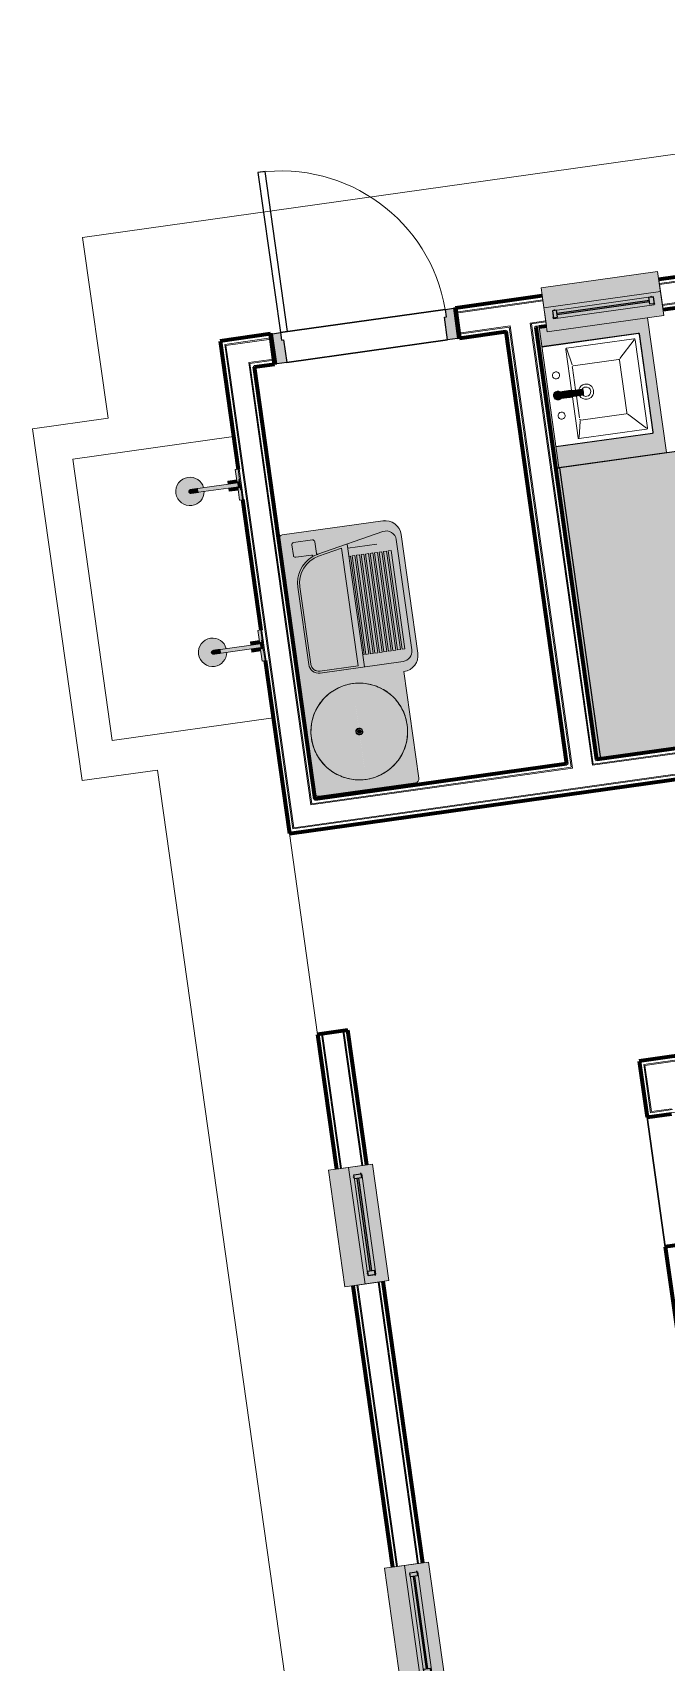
# Model space of a CAD drawing. Extents: x 1450 to 1868, y 82 to 351.
# Drawn here: x 1583.27 to 1585.77, y 215.23 to 221.66 of the extents above; entities that cross this region are included whole.
import ezdxf

# ---------------------------------------------------------------- set-up
doc = ezdxf.new("R2010")
doc.units = 0
doc.header["$LTSCALE"] = 0.5
for name, color, linetype, lineweight in [('A-DOOR', 31, 'CONTINUOUS', 25), ('A-DOOR-FRAM', 31, 'CONTINUOUS', 9), ('A-FLOR', 192, 'CONTINUOUS', 9), ('A-GLAZ', 151, 'CONTINUOUS', 9), ('A-WALL', 113, 'CONTINUOUS', 30), ('P-SANR-FIXT', 6, 'CONTINUOUS', 9), ('Q-CASE', 31, 'CONTINUOUS', 9)]:
    doc.layers.add(name, color=color, linetype=linetype, lineweight=lineweight)

# ---------------------------------------------------------------- blocks, each defined once
blk = doc.blocks.new('Janela Maxim-air - 1 Módulo - Janela Metálica 50x60cm-3444103-Planta Baixa')
at = {"layer": 'A-GLAZ'}
h = blk.add_hatch(color=256, dxfattribs=at)
h.paths.add_polyline_path([(-290, -104), (290, -104), (290, 115), (-290, 115), (-290, -102.6)], flags=0)
h.paths.add_polyline_path([(-250, -45.1), (-250, -40.5), (-250, -40.5), (-249.9, -5.1), (250, -5.5), (250, -45.1), (-249.9, -45.1)], flags=0)
for points in [[(-250, -45.1), (250, -45.1), (250, -5.1), (-250, -5.1)], [(-250, -40.5), (-250, -40.5), (-250, -5.5)]]:
    blk.add_hatch(color=256, dxfattribs=at).paths.add_polyline_path(points, flags=0)
for p, q in [((290, 115), (-290, 115)), ((-290, 115), (-290, -104)), ((290, -104), (290, 115)), ((-290, 75), (-290, -75)), ((-290, 15), (290, 15)), ((290, 75), (290, -75)), ((-250, -45.1), (-250, -5.1)), ((-250, -5.1), (250, -5.1)), ((250, -45.1), (-250, -45.1)), ((250, -5.1), (250, -45.1)), ((-290, -104), (290, -104))]:
    blk.add_line(p, q, dxfattribs=at)
at = {"layer": 'A-GLAZ', "lineweight": 25}
for p, q in [((-250, -40.5), (-255, -40.5)), ((-250, -5.5), (-250, -40.5)), ((-230, -5.5), (-250, -5.5)), ((-250, -40.5), (-230, -40.5)), ((-240, -5.5), (-240, -0.5)), ((-230, -40.5), (-230, -5.5)), ((-230, -19.5), (230, -19.5)), ((-230, -26.5), (230, -26.5)), ((230, -40.5), (230, -5.5)), ((230, -5.5), (250, -5.5)), ((250, -40.5), (230, -40.5)), ((240, -0.5), (240, -5.5)), ((250, -5.5), (250, -40.5)), ((250, -40.5), (255, -40.5))]:
    blk.add_line(p, q, dxfattribs=at)
blk = doc.blocks.new('Sink - Cleaners - Wall Based tipo 3 - 400 x 500mm 2-3444151-Planta Baixa')
at = {"layer": 'P-SANR-FIXT'}
h = blk.add_hatch(color=256, dxfattribs=at)
h.paths.add_polyline_path([(767.5, 75), (767.5, 80), (662.5, 80), (662.5, 75), (766.8, 75)], flags=0)
h.paths.add_polyline_path([(767.5, 90), (767.5, 625), (96.5, 625), (96.5, 126.7), (67.5, 126.7), (67.5, 90), (167.5, 90), (167.9, 571.5), (170.5, 573), (660.3, 572.9), (662.5, 570), (662.5, 90), (686.2, 90)], flags=0)
h.paths.add_polyline_path([(167.5, 75), (167.5, 80), (67.5, 80), (67.5, 75), (135.3, 75)], flags=0)
for points in [[(430, 208.8), (429.5, 258.9), (425.6, 257.8), (418.9, 257.1), (407.5, 257.4), (401.8, 258.4), (400, 258.6), (400.5, 209.5), (404.4, 213.1), (407.5, 214.9), (411.1, 216), (417.1, 216.2), (421.8, 215.1), (425.6, 213.1), (428.6, 210.4), (429.9, 209)], [(430, 259.6), (428, 260.9), (418.9, 262.1), (407.5, 261.9), (401.1, 260.4), (400.5, 259.3), (402, 258.3), (407.5, 257.4), (418.9, 257.2), (425.6, 257.9), (429.1, 259), (429.5, 259.3)], [(431.7, 130.8), (432.2, 137.1), (432.2, 190.6), (431.7, 186.7), (429.5, 182.6), (425.6, 179), (422.5, 177.2), (418.8, 176.1), (412.4, 175.9), (410, 176.3), (404.4, 179), (401.5, 181.5), (400, 183.2), (398.1, 188.4), (397.7, 186.8), (397.9, 134.5), (398.6, 130.1), (401.1, 124.5), (404.3, 120.5), (407.7, 118.1), (411.1, 116.6), (415.9, 116.1), (420.7, 117.3), (424.7, 119.6), (427.5, 122.3), (430.5, 127.5)], [(432.2, 201.6), (431.1, 206.5), (428.6, 210.4), (425.4, 213.2), (421.8, 215.1), (417.1, 216.2), (413.1, 216.3), (409.2, 215.5), (404.4, 213.1), (402, 211.2), (400, 208.8), (398.4, 205.4), (397.8, 201.4), (399, 196.5), (400.9, 193.2), (404.4, 190), (408.3, 188), (413, 186.9), (415.9, 186.8), (419.7, 187.3), (425.6, 190), (428.6, 192.7), (430.7, 195.7), (431.6, 197.8)], [(432.2, 195.6), (431.6, 197.8), (430.9, 196.1), (428.6, 192.7), (425.6, 190), (421.9, 188.1), (417.9, 187), (412.6, 187), (408.3, 188), (404.4, 190), (401.6, 192.5), (399.3, 195.9), (398.4, 197.7), (397.8, 197.8), (398.3, 192), (399.2, 189.9), (401.3, 186.8), (404.7, 183.8), (408.5, 181.9), (412.2, 181), (417, 180.9), (421, 181.7), (425.6, 184), (428.3, 186.3), (430.5, 189.4), (431.8, 193.2), (431.9, 193.8)], [(432.2, 190.6), (431.6, 191.7), (426.8, 182.8), (424, 180.3), (420.6, 178.6), (416.6, 177.8), (412.7, 177.8), (410.4, 178.3), (405.6, 180.6), (403.2, 182.7), (401.1, 185.9), (397.9, 191.7), (397.9, 189.3), (398.9, 185.5), (401.2, 181.8), (404.4, 179), (408.4, 176.9), (412.4, 175.9), (416.3, 175.8), (420.3, 176.4), (425.6, 179), (428.2, 181.2), (430.2, 183.7), (431.7, 186.7)], [(429.6, 187.8), (425.5, 183.9), (422.5, 182.3), (417, 180.9), (412.6, 181), (408.3, 182), (404.4, 184), (401.6, 186.5), (400.9, 186.3), (403.3, 182.7), (406.2, 180.2), (408.7, 178.9), (412.7, 177.8), (416.6, 177.8), (420.6, 178.6), (424.4, 180.6), (426.8, 182.8), (428.9, 185.9), (429.5, 187.3)], [(767.5, 80), (767.5, 90), (67.5, 90), (67.5, 80), (766.4, 80)], [(436.3, 129.1), (436.8, 136.5), (436.3, 140.5), (433.8, 146.1), (432.2, 147.4), (431.8, 131.7), (431.7, 130.8), (429.9, 126), (426.9, 121.6), (422, 117.9), (418.3, 116.5), (415, 116), (410.5, 116.7), (406.4, 118.7), (402.8, 121.8), (399.4, 127.9), (398.3, 130.8), (397.7, 138.3), (397.7, 148.1), (395.9, 145.8), (393.7, 140.4), (393.2, 133.1), (393.7, 129.1), (395.9, 123.8), (401.1, 117.9), (405.1, 115.3), (411, 113.3), (416.2, 112.9), (422, 114.1), (426, 115.7), (430.7, 119.4), (434.1, 123.8)]]:
    blk.add_hatch(color=256, dxfattribs=at).paths.add_polyline_path(points, flags=0)
for p, q in [((767.5, 625), (96.5, 625)), ((165.5, 90), (165.5, 570)), ((167.5, 570), (167.5, 90)), ((170.5, 575), (659.5, 575)), ((659.5, 573), (170.5, 573)), ((662.5, 90), (662.5, 570)), ((664.5, 570), (664.5, 90)), ((767.5, 90), (767.5, 625)), ((190.5, 210), (190.5, 545)), ((195.5, 550), (634.5, 550)), ((195.5, 545), (277.4, 463.1)), ((634.5, 545), (552.2, 462.7)), ((639.5, 545), (639.5, 210)), ((280.5, 230), (280.5, 455)), ((285.5, 460), (545.5, 460)), ((550.5, 230), (550.5, 455)), ((400, 259.6), (400, 208.8)), ((430, 208.8), (430, 259.6)), ((195.5, 210), (275.5, 226)), ((398.4, 205), (195.5, 205)), ((289, 225), (285.5, 225)), ((400, 225), (289, 225)), ((397.7, 190.6), (397.7, 124.8)), ((397.8, 201.6), (397.8, 195.6)), ((400, 195.6), (400, 194.6)), ((400, 170.8), (400, 169.1)), ((539.1, 225), (430, 225)), ((430, 194.6), (430, 195.6)), ((430, 169.1), (430, 170.9)), ((634.5, 205), (431.7, 205)), ((432.2, 195.6), (432.2, 201.6)), ((432.2, 124.8), (432.2, 190.6)), ((634.5, 210), (554.8, 225.5)), ((67.5, 90), (767.5, 90)), ((67.5, 80), (67.5, 90)), ((767.5, 90), (767.5, 80)), ((767.5, 80), (67.5, 80)), ((167.5, 80), (167.5, 75)), ((662.5, 75), (662.5, 80)), ((767.5, 75), (767.5, 80))]:
    blk.add_line(p, q, dxfattribs=at)
for centre, radius, start, end in [((170.5, 570), 5, 90, 180), ((170.5, 570), 3, 90, 180), ((659.5, 570), 5, 0, 90), ((659.5, 570), 3, 0, 90), ((195.5, 545), 5, 90, 180), ((634.5, 545), 5, 0, 90), ((285.5, 455), 5, 90, 180), ((545.5, 455), 5, 0, 90), ((415.5, 275), 37.5, 0, 180), ((415.5, 275), 37.5, 180, 244.46906), ((415.5, 275), 23, 0, 180), ((415.5, 275), 23, 180, 227.08338), ((415.5, 275), 23, 310.0666, 0), ((415.5, 275), 37.5, 293.37438, 0), ((195.5, 210), 5, 180, 270), ((285.5, 230), 5, 180, 270), ((545.5, 230), 5, 270, 0), ((634.5, 210), 5, 270, 360), ((315.5, 139.4), 17.5, 0, 180), ((315.5, 139.4), 17.5, 180, 0), ((415, 134.8), 22, 142.26637, 180), ((415, 134.8), 22, 180, 360), ((415, 134.8), 22, 360, 37.73363), ((515.5, 139.4), 17.5, 0, 180), ((515.5, 139.4), 17.5, 180, 0), ((170.5, 80), 5, 180, 270), ((659.5, 80), 5, 270, 360)]:
    blk.add_arc(centre, radius, start, end, dxfattribs=at)
for centre, major_axis, ratio, start_param, end_param in [((415, 259.6), (-15, 0), 0.173648, 3.141593, 6.283185), ((415, 259.6), (-15, 0), 0.173648, 0, 3.141593), ((415, 201.6), (17.2, 0), 0.866025, 0, 3.141593), ((415, 201.6), (17.2, 0), 0.866025, 3.141593, 6.283185), ((415, 195.6), (17.2, 0), 0.866025, 3.141593, 6.283185), ((415, 190.6), (17.3, 0), 0.866025, 2.961183, 3.141593), ((415, 190.6), (17.2, 0), 0.866025, 3.141593, 6.283185), ((415, 190.6), (15, 0), 0.866025, 3.403392, 6.021386), ((415, 190.6), (17.2, 0), 0.866025, 0, 0.18041)]:
    blk.add_ellipse(centre, major_axis=major_axis, ratio=ratio, start_param=start_param, end_param=end_param, dxfattribs=at)
blk = doc.blocks.new('Porta Simples de Abrir - 80x210cm - Marco de Madeira-3450799-Planta Baixa')
at = {"layer": 'A-DOOR-FRAM', "lineweight": 25}
h = blk.add_hatch(color=256, dxfattribs=at)
h.paths.add_polyline_path([(450, 75), (400, 75), (400, -38), (410, -38), (410, -75), (450, -75), (450, -21.2)], flags=0)
h.paths.add_polyline_path([(-400, 75), (-450, 75), (-450, -75), (-410, -75), (-410, -38), (-400, -38), (-400, 68)], flags=0)
at = {"layer": 'A-DOOR'}
for p, q in [((400, 75), (-400, 75)), ((-410, -75), (410, -75)), ((375, -75), (375, -871)), ((410, -75), (375, -75)), ((410, -871), (410, -75)), ((375, -871), (410, -871))]:
    blk.add_line(p, q, dxfattribs=at)
at = {"layer": 'A-DOOR', "lineweight": 9}
blk.add_arc((410, -50.9), 820.1, 181.68357, 270, dxfattribs=at)
at = {"layer": 'A-DOOR-FRAM', "lineweight": 25}
for p, q in [((-450, 75), (-400, 75)), ((-450, -75), (-450, 75)), ((-400, 75), (-400, -38)), ((400, 75), (450, 75)), ((400, -38), (400, 75)), ((450, 75), (450, -75)), ((-410, -75), (-450, -75)), ((-400, -38), (-410, -38)), ((-410, -38), (-410, -75)), ((410, -38), (400, -38)), ((410, -75), (410, -38)), ((450, -75), (410, -75))]:
    blk.add_line(p, q, dxfattribs=at)
blk = doc.blocks.new('FDE_BS05_BancadaCozinha - BS05_Bancada_L65cm-3444152-Planta Baixa')
at = {"layer": 'Q-CASE'}
for points in [[(2125, 95), (2125, 675), (676, 675), (676, 95), (2105, 95)], [(2125, 75), (2125, 95), (676, 95), (676, 75), (2094.4, 75)]]:
    blk.add_hatch(color=256, dxfattribs=at).paths.add_polyline_path(points, flags=0)
at = {"layer": 'Q-CASE', "lineweight": 25}
for p, q in [((2125, 675), (676, 675)), ((676, 675), (676, 95)), ((676, 75), (676, 95)), ((2125, 95), (676, 95))]:
    blk.add_line(p, q, dxfattribs=at)
blk = doc.blocks.new('Janela Maxim-air - 1 Módulo - Janela Metálica 50x60cm-3444102-Planta Baixa')
at = {"layer": 'A-GLAZ'}
h = blk.add_hatch(color=256, dxfattribs=at)
h.paths.add_polyline_path([(290, -115), (290, 104), (-290, 104), (-290, -115), (66.5, -115)], flags=0)
h.paths.add_polyline_path([(250, 5.1), (-250, 5.5), (-250, 5.5), (-250, 45.1), (250, 45.1), (250, 5.5)], flags=0)
blk.add_hatch(color=256, dxfattribs=at).paths.add_polyline_path([(250, 5.1), (250, 45.1), (-250, 45.1), (-250, 5.1), (83.4, 5.1)], flags=0)
for p, q in [((290, 104), (-290, 104)), ((-290, 104), (-290, -115)), ((290, -115), (290, 104)), ((-290, -75), (-290, 75)), ((-250, 5.1), (-250, 45.1)), ((-250, 45.1), (250, 45.1)), ((250, 5.1), (-250, 5.1)), ((250, 45.1), (250, 5.1)), ((290, -75), (290, 75)), ((-290, -15), (290, -15)), ((-290, -115), (290, -115))]:
    blk.add_line(p, q, dxfattribs=at)
at = {"layer": 'A-GLAZ', "lineweight": 25}
for p, q in [((-250, 40.5), (-255, 40.5)), ((-250, 5.5), (-250, 40.5)), ((-250, 40.5), (-230, 40.5)), ((-230, 5.5), (-250, 5.5)), ((-240, 5.5), (-240, 0.5)), ((-230, 40.5), (-230, 5.5)), ((-230, 26.5), (230, 26.5)), ((-230, 19.5), (230, 19.5)), ((250, 40.5), (230, 40.5)), ((230, 40.5), (230, 5.5)), ((230, 5.5), (250, 5.5)), ((240, 0.5), (240, 5.5)), ((250, 40.5), (255, 40.5)), ((250, 5.5), (250, 40.5))]:
    blk.add_line(p, q, dxfattribs=at)
blk = doc.blocks.new('Janela Maxim-air - 1 Módulo - Janela Metálica 50x60cm-V79-Planta Baixa')
at = {"layer": 'A-GLAZ'}
h = blk.add_hatch(color=256, dxfattribs=at)
h.paths.add_polyline_path([(-290, 115), (-290, -104), (290, -104), (290, 115), (-249.6, 115)], flags=0)
h.paths.add_polyline_path([(-250, -5.1), (250, -5.5), (250, -45.1), (-250, -45.1), (-250, -40.5), (-250, -40.5), (-250, -5.5)], flags=0)
blk.add_hatch(color=256, dxfattribs=at).paths.add_polyline_path([(-250, -5.1), (-250, -45.1), (250, -45.1), (250, -5.1)], flags=0)
for p, q in [((290, 115), (-290, 115)), ((-290, 115), (-290, -104)), ((290, -104), (290, 115)), ((-290, 75), (-290, -75)), ((-290, 15), (290, 15)), ((290, 75), (290, -75)), ((-250, -45.1), (-250, -5.1)), ((-250, -5.1), (250, -5.1)), ((250, -45.1), (-250, -45.1)), ((250, -5.1), (250, -45.1)), ((-290, -104), (290, -104))]:
    blk.add_line(p, q, dxfattribs=at)
at = {"layer": 'A-GLAZ', "lineweight": 25}
for p, q in [((-250, -40.5), (-255, -40.5)), ((-250, -5.5), (-250, -40.5)), ((-230, -5.5), (-250, -5.5)), ((-250, -40.5), (-230, -40.5)), ((-240, -5.5), (-240, -0.5)), ((-230, -40.5), (-230, -5.5)), ((-230, -19.5), (230, -19.5)), ((-230, -26.5), (230, -26.5)), ((230, -40.5), (230, -5.5)), ((230, -5.5), (250, -5.5)), ((250, -40.5), (230, -40.5)), ((240, -0.5), (240, -5.5)), ((250, -5.5), (250, -40.5)), ((250, -40.5), (255, -40.5))]:
    blk.add_line(p, q, dxfattribs=at)
blk = doc.blocks.new('Chuveiro Elétrico - de parede-169925-Planta Baixa')
at = {"layer": 'P-SANR-FIXT'}
h = blk.add_hatch(color=256, dxfattribs=at)
h.paths.add_polyline_path([(76.2, 70.6), (76.2, 84.9), (25.4, 84.4), (25, 81.7), (15.2, 81.3), (14.7, 73.8), (9.4, 73.4), (9.4, 70.6), (74.2, 70.6)], flags=0)
h.paths.add_polyline_path([(-9.4, 70.6), (-9.4, 73.8), (-15.2, 73.9), (-15.2, 81.7), (-25.4, 82.2), (-25.4, 84.9), (-76.2, 84.5), (-76.2, 70.6), (-9.5, 70.6)], flags=0)
for points in [[(25.4, 81.7), (25, 84.9), (-25.4, 84.9), (-25, 81.7), (24.5, 81.7)], [(15.2, 73.8), (14.7, 81.7), (-15.2, 81.3), (-14.7, 73.8), (14.7, 73.8)], [(9.4, -124.7), (9.1, 73.8), (-9.4, 73.6), (-9.1, -124.7), (9.1, -124.7)], [(67.1, -183.5), (69.5, -165.5), (67.1, -147.4), (60.1, -130.5), (49, -116.1), (34.5, -105), (17.7, -98), (9.4, -96.9), (9.1, -167.6), (7.1, -171.2), (5.4, -172.8), (3.4, -173.8), (1.5, -174.3), (-2.1, -174.3), (-3.9, -173.6), (-5.6, -172.6), (-7.8, -170.3), (-8.6, -168.6), (-9.3, -165.6), (-9.4, -161.2), (-9.4, -96.8), (-19.5, -98.4), (-35.3, -105), (-49.8, -116.1), (-60.9, -130.5), (-67.9, -147.4), (-70.2, -165.5), (-67.9, -183.5), (-60.9, -200.4), (-49.8, -214.8), (-35.3, -225.9), (-18.5, -232.9), (-0.4, -235.3), (17.7, -232.9), (34.5, -225.9), (49, -214.8), (60.1, -200.4), (66.8, -184.1)], [(9.1, -167.6), (9.4, -158.6), (9.1, -124.7), (-9.4, -124.7), (-9.1, -167.6), (-7.2, -171), (-5.6, -172.6), (-3.9, -173.6), (-1.1, -174.4), (1.6, -174.3), (3.4, -173.8), (6.3, -172), (7.1, -171.2), (8.5, -168.9)]]:
    blk.add_hatch(color=256, dxfattribs=at).paths.add_polyline_path(points, flags=0)
h = blk.add_hatch(color=256, dxfattribs=at)
h.paths.add_polyline_path([(25.4, 26.2), (25.4, 70.6), (9.4, 70.2), (9.4, 26.2), (24.5, 26.2)], flags=0)
h.paths.add_polyline_path([(-9.4, 26.2), (-9.8, 70.6), (-25.4, 70.6), (-25.4, 26.2), (-11.4, 26.2)], flags=0)
for p, q in [((-76.2, 84.9), (-76.2, 70.6)), ((-75.9, 84.9), (-25.6, 84.9)), ((-25.4, 84.9), (-25.4, 81.7)), ((-25.4, 84.9), (25.4, 84.9)), ((25.4, 81.7), (-25.4, 81.7)), ((-15.2, 81.7), (-15.2, 73.8)), ((15.2, 73.8), (15.2, 81.7)), ((25.4, 81.7), (25.4, 84.9)), ((25.6, 84.9), (75.9, 84.9)), ((76.2, 70.6), (76.2, 84.9)), ((-9.5, 70.6), (-76.2, 70.6)), ((-25.4, 70.6), (-25.4, 26.2)), ((-9.4, 26.2), (-25.4, 26.2)), ((15.2, 73.8), (-15.2, 73.8)), ((-9.4, 73.8), (-9.4, -124.7)), ((9.4, -124.7), (9.4, 73.8)), ((25.4, 26.2), (9.4, 26.2)), ((76.2, 70.6), (9.5, 70.6)), ((25.4, 26.2), (25.4, 70.6))]:
    blk.add_line(p, q, dxfattribs=at)
at = {"layer": 'P-SANR-FIXT', "flags": 128}
for points in [[(-9.4, -124.7), (-9.4, -126.3), (-9.4, -128), (-9.4, -129.6), (-9.4, -131.2), (-9.4, -132.8), (-9.4, -134.3), (-9.4, -135.9), (-9.4, -137.4), (-9.4, -139), (-9.4, -140.5), (-9.4, -141.9), (-9.4, -143.4), (-9.4, -144.8), (-9.4, -146.2), (-9.4, -147.5), (-9.4, -148.9), (-9.4, -150.1), (-9.4, -151.4), (-9.4, -152.6), (-9.4, -153.7), (-9.4, -154.8), (-9.4, -155.9), (-9.4, -156.9), (-9.4, -157.8), (-9.4, -158.7), (-9.4, -159.6), (-9.4, -160.4), (-9.4, -161.1), (-9.4, -161.8), (-9.4, -162.4), (-9.4, -162.9), (-9.4, -163.4), (-9.4, -163.9), (-9.4, -164.2), (-9.4, -164.5), (-9.4, -164.8), (-9.4, -165), (-9.4, -165.1), (-9.4, -165.1), (-9.4, -165.1)], [(9.4, -165.1), (9.4, -165.1), (9.4, -165), (9.4, -164.8), (9.4, -164.6), (9.4, -164.3), (9.4, -164), (9.4, -163.6), (9.4, -163.1), (9.4, -162.5), (9.4, -161.9), (9.4, -161.3), (9.4, -160.6), (9.4, -159.8), (9.4, -159), (9.4, -158.1), (9.4, -157.1), (9.4, -156.1), (9.4, -155.1), (9.4, -154), (9.4, -152.9), (9.4, -151.7), (9.4, -150.5), (9.4, -149.2), (9.4, -147.9), (9.4, -146.6), (9.4, -145.2), (9.4, -143.8), (9.4, -142.3), (9.4, -140.9), (9.4, -139.4), (9.4, -137.8), (9.4, -136.3), (9.4, -134.8), (9.4, -133.2), (9.4, -131.6), (9.4, -130), (9.4, -128.4), (9.4, -126.8), (9.4, -125.2), (9.4, -124.7)]]:
    blk.add_lwpolyline(points, dxfattribs=at)
at = {"layer": 'P-SANR-FIXT'}
for centre, radius, start, end in [((-0.4, -165.5), 69.9, 97.47359, 180), ((-0.4, -165.5), 69.9, 360, 81.87828), ((-0.4, -165.5), 69.9, 180, 360), ((0, -165.1), 9.4, 345, 360), ((0, -165.1), 9.4, 360, 5.36273)]:
    blk.add_arc(centre, radius, start, end, dxfattribs=at)
blk = doc.blocks.new('FDE_BB02_BebedouroAcessível_ÁguaRefrigerada - BB02_BebedouroAcessível_ÁguaRefrigerada-3444153-Planta Baixa')
at = {"layer": 'P-SANR-FIXT'}
h = blk.add_hatch(color=256, dxfattribs=at)
h.paths.add_polyline_path([(-374.3, -89.8), (-375, -95), (-375, -575), (-374.3, -580.2), (-372.3, -585), (-369.1, -589.1), (-365, -592.3), (-360.2, -594.3), (-355, -595), (175, -595), (177.7, -615.7), (185.7, -635), (198.4, -651.6), (215, -664.3), (234.3, -672.3), (255, -675), (845, -675), (865.7, -672.3), (885, -664.3), (901.6, -651.6), (914.3, -635), (922.3, -615.7), (925, -595), (925, -95), (924.3, -89.8), (922.3, -85), (919.1, -80.9), (915, -77.7), (910.2, -75.7), (905, -75), (-355.3, -75), (-360.2, -75.7), (-365.3, -77.9), (-369.1, -80.9), (-372.3, -85), (-374.2, -89.7)], flags=0)
h.paths.add_polyline_path([(-319, -282.9), (-301.3, -232.5), (-273, -187.4), (-235.2, -149.6), (-190.1, -121.3), (-139.7, -103.6), (-86.7, -97.7), (-33.7, -103.6), (16.6, -121.3), (61.8, -149.6), (99.5, -187.4), (127.9, -232.5), (145.5, -282.9), (151.5, -335.9), (145.5, -388.9), (127.9, -439.2), (99.5, -484.4), (61.8, -522.1), (16.6, -550.5), (-33.7, -568.1), (-86.7, -574.1), (-139.7, -568.1), (-190.1, -550.5), (-235.2, -522.1), (-273, -484.4), (-301.3, -439.2), (-319, -388.9), (-324.9, -335.9)], flags=0)
h.paths.add_polyline_path([(226.7, -172.1), (231.7, -160), (240.1, -149.3), (250.6, -141.4), (262.1, -136.7), (275, -135), (663.5, -135.5), (693.9, -139.1), (726.7, -151), (755.9, -170.3), (779.8, -195.8), (798.5, -227.4), (800.5, -228.9), (802.4, -229), (804.7, -228.1), (805.9, -226.4), (806.8, -223.2), (807.1, -142.3), (808.1, -140), (809.7, -137.9), (813.4, -135.6), (814.2, -135.3), (816.8, -135), (872.6, -135.4), (875, -136.3), (877, -137.9), (878.6, -140), (879.9, -144.6), (880, -145), (879.6, -241.4), (878.6, -243.8), (877, -245.8), (874.2, -247.8), (872.5, -248.4), (870, -248.8), (809, -249.2), (807.5, -250.2), (806.3, -252.3), (806.3, -255.5), (872.9, -587.8), (873.9, -600.4), (871.7, -612.9), (866.4, -624.4), (858.4, -634.2), (848.2, -641.7), (836.5, -646.4), (823.9, -648), (275, -648), (261.6, -646.1), (250, -641.3), (239.6, -633.4), (231.7, -623), (226.7, -610.9), (225, -598), (225.2, -183.6), (226.6, -172.8)], flags=0)
h = blk.add_hatch(color=256, dxfattribs=at)
h.paths.add_polyline_path([(-319, -282.9), (-324.9, -335.9), (-103.9, -335.6), (-102.7, -329.8), (-100.5, -325.8), (-97.2, -322.5), (-93.5, -320.3), (-89.9, -319.1), (-84.7, -319), (-80.9, -319.8), (-76.8, -322), (-73.7, -324.9), (-71.2, -328.7), (-69.9, -332.9), (-69.5, -335.9), (151.5, -335.9), (145.5, -282.9), (127.9, -232.5), (99.5, -187.4), (61.8, -149.6), (16.6, -121.3), (-33.7, -103.6), (-87.7, -97.8), (-141.8, -104.4), (-190.1, -121.3), (-235.2, -149.6), (-273.3, -187.9), (-301.8, -233.8), (-316.5, -275.8)], flags=0)
h.paths.add_polyline_path([(-101.2, -332), (-101.7, -335.9), (-96, -335.9), (-91.3, -327.9), (-81.9, -328.2), (-77.5, -335.9), (-71.8, -335.6), (-73, -330.2), (-74.9, -326.9), (-76.7, -324.8), (-81.3, -322), (-85, -321.1), (-88.1, -321.1), (-92.6, -322.2), (-95.9, -324.2), (-98.5, -326.9), (-100.5, -330.4), (-101.2, -331.9)], flags=0)
h = blk.add_hatch(color=256, dxfattribs=at)
h.paths.add_polyline_path([(226.7, -172.1), (225, -187.8), (225, -405), (836.3, -405), (806.3, -253.5), (805.8, -253.5), (801.1, -236.7), (795.5, -223.1), (779.3, -195.3), (754.2, -169.2), (725.4, -150.6), (693.2, -139), (656.4, -135), (272.1, -135.4), (261.5, -136.9), (248.7, -142.7), (239.6, -149.6), (231.7, -160), (226.9, -171.6)], flags=0)
h.paths.add_polyline_path([(236.4, -174.6), (240.4, -165), (248, -155.7), (255, -150.4), (265.6, -146.2), (275.9, -145), (663.6, -145.5), (692.8, -149.3), (721.1, -159.4), (748, -176.7), (770.2, -199.7), (786.7, -227.1), (796.5, -257.5), (820, -375), (235, -375), (235, -185), (236.3, -175.3)], flags=0)
h.paths.add_polyline_path([(797.2, -226.1), (799.1, -228.3), (798.3, -227.2), (797.6, -226.5)], flags=0)
h.paths.add_polyline_path([(805.5, -227.5), (806.6, -225.3), (806.3, -225.3), (805.5, -227.2)], flags=0)
for points in [[(236.4, -175.3), (235, -189.2), (235, -375), (820, -375), (795.1, -253.3), (786.7, -227.1), (770.2, -199.7), (748, -176.7), (721.1, -159.4), (691, -148.6), (655, -145), (273.6, -145.3), (263.9, -147), (254.9, -150.9), (246.6, -157.4), (240.2, -166.1), (236.5, -175)], [(807.1, -142.4), (806.8, -145), (806.6, -225.4), (805.4, -227.5), (803.2, -228.9), (800.5, -228.9), (798.7, -228), (797.3, -226.5), (803.8, -245.5), (806.1, -253.5), (806.9, -251), (809, -249.2), (811, -248.8), (872.5, -248.4), (875, -247.4), (877, -245.8), (878.6, -243.8), (879.6, -241.4), (880, -238.8), (879.6, -142.4), (878.6, -140), (877, -137.9), (875, -136.3), (872.5, -135.3), (870, -135), (814.2, -135.3), (811.8, -136.3), (809.7, -137.9), (808.1, -140), (807.1, -142.3)], [(-96, -335.9), (-91, -343.9), (-82.1, -343.9), (-77.6, -335.7), (-82.1, -327.9), (-91.3, -327.9), (-95.7, -335.5)], [(285, -405), (285, -412.7), (775, -412.7), (774.9, -405), (287.2, -405)], [(285, -420.9), (285, -435.1), (775, -435.1), (775, -420.9), (285.1, -420.9)], [(285, -443.4), (285.6, -457.6), (775, -457.6), (775, -443.4), (285.1, -443.4)], [(285, -465.9), (285, -480), (775, -480), (775, -465.9), (285.1, -465.9)], [(285, -488.3), (285, -502.5), (775, -502.5), (775, -488.3), (285.1, -488.3)], [(285, -510.8), (285, -525), (775, -525), (775, -510.8), (285.1, -510.8)], [(285, -533.3), (285, -547.4), (775, -547.4), (775, -533.3), (285.1, -533.3)], [(285, -555.7), (285, -569.9), (775, -569.9), (775, -555.7), (285.1, -555.7)], [(285, -578.2), (285, -592.4), (775, -592.4), (775, -578.2), (285.1, -578.2)], [(285, -600.7), (285, -614.8), (775, -614.8), (775, -600.7), (285.1, -600.7)]]:
    blk.add_hatch(color=256, dxfattribs=at).paths.add_polyline_path(points, flags=0)
h = blk.add_hatch(color=256, dxfattribs=at)
h.paths.add_polyline_path([(-103.3, -331.4), (-103.6, -337.9), (-102.5, -342.3), (-100.4, -346.1), (-98.4, -348.4), (-93.3, -351.6), (-89.8, -352.7), (-85.3, -352.9), (-80.8, -351.9), (-77.5, -350.3), (-73.4, -346.5), (-71.2, -342.9), (-69.9, -338.8), (-69.8, -333.9), (-70.9, -329.4), (-72, -327), (-75.1, -323.3), (-80.2, -320.1), (-83.6, -319.1), (-88.2, -318.9), (-92.6, -319.9), (-95.9, -321.5), (-99.9, -325.1), (-102.3, -328.9), (-103.2, -331.2)], flags=0)
h.paths.add_polyline_path([(-101.2, -332), (-98.5, -326.9), (-95.9, -324.2), (-92.6, -322.2), (-89.7, -321.3), (-85, -321.1), (-81.3, -322), (-78, -323.8), (-74.9, -326.9), (-73, -330.2), (-72, -333.6), (-71.9, -337), (-72.9, -341.4), (-74.9, -344.9), (-77.7, -347.7), (-80.9, -349.6), (-83.8, -350.5), (-88.4, -350.7), (-92.2, -349.7), (-95.5, -347.9), (-98.4, -345), (-100.5, -341.5), (-101.4, -338.2), (-101.6, -334.8), (-101.3, -333)], flags=0)
h = blk.add_hatch(color=256, dxfattribs=at)
h.paths.add_polyline_path([(-324.9, -335.9), (-319, -388.9), (-301.3, -439.2), (-272.5, -484.9), (-235.2, -522.1), (-190.1, -550.5), (-139.7, -568.1), (-84.3, -573.8), (-33.7, -568.1), (16.6, -550.5), (61.8, -522.1), (99.5, -484.4), (128.3, -438), (145.8, -386.7), (151.5, -335.9), (-69.6, -336.2), (-70.8, -342), (-72.9, -345.9), (-75.5, -348.8), (-79.9, -351.5), (-83.6, -352.7), (-88.7, -352.8), (-92.5, -351.9), (-96.7, -349.7), (-100.1, -346.4), (-102.2, -343.1), (-103.5, -338.8), (-103.9, -335.9), (-324.2, -335.9)], flags=0)
h.paths.add_polyline_path([(-101.7, -335.9), (-100.5, -341.5), (-98.4, -345), (-96.7, -347), (-92.2, -349.7), (-88.4, -350.7), (-85.4, -350.7), (-80.9, -349.6), (-77.7, -347.7), (-74.9, -344.9), (-72.9, -341.4), (-72.1, -338.5), (-71.7, -335.9), (-77.5, -335.9), (-82.1, -343.9), (-91.5, -343.5), (-96, -335.9), (-100.7, -335.9)], flags=0)
h = blk.add_hatch(color=256, dxfattribs=at)
h.paths.add_polyline_path([(225, -405), (225.5, -602.1), (226.7, -610.9), (231.7, -623), (239.8, -633.4), (252, -642.1), (262.1, -646.3), (279.5, -648), (823.9, -648), (836.5, -646.4), (849.8, -640.5), (858.4, -634.2), (866.4, -624.4), (871.7, -612.9), (873.7, -598.3), (872.9, -587.7), (865.2, -549.5), (815, -549.5), (815, -405), (775, -405), (774.6, -412.7), (285, -412.7), (284.9, -405), (230.8, -405)], flags=0)
h.paths.add_polyline_path([(285, -420.9), (775, -421.4), (774.6, -435.1), (285, -435.1), (285, -421.4)], flags=0)
h.paths.add_polyline_path([(285, -443.4), (775, -443.9), (774.6, -457.6), (285, -457.6), (285, -443.9)], flags=0)
h.paths.add_polyline_path([(285, -465.9), (775, -466.3), (774.6, -480), (285, -480), (285, -466.3)], flags=0)
h.paths.add_polyline_path([(285, -488.3), (775, -488.8), (774.6, -502.5), (285, -502.5), (285, -488.8)], flags=0)
h.paths.add_polyline_path([(285, -510.8), (775, -511.2), (774.6, -525), (285, -525), (285, -511.2)], flags=0)
h.paths.add_polyline_path([(285, -533.3), (775, -533.7), (774.6, -547.4), (285, -547.4), (285, -533.7)], flags=0)
h.paths.add_polyline_path([(285, -555.7), (775, -556.2), (774.6, -569.9), (285, -569.9), (285, -556.2)], flags=0)
h.paths.add_polyline_path([(285, -578.2), (775, -578.6), (774.6, -592.4), (285, -592.4), (285, -578.6)], flags=0)
h.paths.add_polyline_path([(285, -600.7), (775, -601.1), (774.6, -614.8), (285, -614.8), (285, -601.1)], flags=0)
h = blk.add_hatch(color=256, dxfattribs=at)
h.paths.add_polyline_path([(815, -405), (815, -549.5), (865.2, -549.5), (836.3, -405), (815.8, -405)], flags=0)
h.paths.add_polyline_path([(925, -595), (924.2, -602.2), (925, -602.2), (925, -595.1)], flags=0)
for p, q in [((-375, -95), (-375, -575)), ((275, -135), (659.2, -135)), ((275, -145), (659.2, -145)), ((806.8, -145), (806.8, -224.1)), ((806.8, -224.1), (806.8, -145)), ((870, -135), (816.8, -135)), ((816.8, -135), (870, -135)), ((880, -238.8), (880, -145)), ((880, -145), (880, -238.8)), ((925, -595), (925, -95)), ((225, -598), (225, -185)), ((235, -375), (235, -185)), ((796.5, -257.5), (820, -375)), ((806.3, -255.5), (872.9, -587.8)), ((811, -248.8), (870, -248.8)), ((870, -248.8), (811, -248.8)), ((820, -375), (235, -375)), ((225, -405), (836.3, -405)), ((285, -412.7), (285, -405)), ((285, -412.7), (775, -412.7)), ((775, -420.9), (285, -420.9)), ((285, -435.1), (285, -421)), ((285, -435.1), (775, -435.1)), ((775, -443.4), (285, -443.4)), ((285, -457.6), (285, -443.4)), ((285, -457.6), (775, -457.6)), ((775, -465.8), (285, -465.8)), ((285, -480), (285, -465.9)), ((285, -480), (775, -480)), ((775, -405), (775, -412.7)), ((775, -421), (775, -435.1)), ((775, -443.4), (775, -457.6)), ((775, -465.9), (775, -480)), ((815, -549.5), (815, -405)), ((836.3, -405), (815, -405)), ((775, -488.3), (285, -488.3)), ((285, -502.5), (285, -488.4)), ((285, -502.5), (775, -502.5)), ((775, -510.8), (285, -510.8)), ((285, -525), (285, -510.8)), ((285, -525), (775, -525)), ((775, -533.2), (285, -533.2)), ((285, -547.4), (285, -533.3)), ((285, -547.4), (775, -547.4)), ((775, -555.7), (285, -555.7)), ((285, -569.9), (285, -555.8)), ((775, -488.4), (775, -502.5)), ((775, -510.8), (775, -525)), ((775, -533.3), (775, -547.4)), ((775, -555.8), (775, -569.9)), ((-355, -595), (175, -595)), ((285, -569.9), (775, -569.9)), ((775, -578.2), (285, -578.2)), ((285, -592.4), (285, -578.2)), ((285, -592.4), (775, -592.4)), ((775, -600.6), (285, -600.6)), ((285, -614.8), (285, -600.7)), ((285, -614.8), (775, -614.8)), ((775, -578.2), (775, -592.4)), ((775, -600.7), (775, -614.8)), ((924, -602.2), (925, -602.2)), ((925, -595), (925, -602.2)), ((255, -675), (845, -675)), ((823.9, -648), (275, -648))]:
    blk.add_line(p, q, dxfattribs=at)
at = {"layer": 'P-SANR-FIXT', "flags": 128}
for points in [[(151.5, -335.9), (151.3, -326.4), (150.7, -316.8), (149.8, -307.4), (148.4, -297.9), (146.7, -288.6), (144.7, -279.3), (142.2, -270.1), (139.4, -261), (136.2, -252), (132.7, -243.1), (128.8, -234.4), (124.6, -225.9), (120, -217.5), (115.1, -209.4), (109.9, -201.4), (104.3, -193.6), (98.5, -186.1), (92.4, -178.8), (85.9, -171.8), (79.2, -165), (72.3, -158.5), (65.1, -152.3), (57.6, -146.4), (49.9, -140.7), (42, -135.4), (33.9, -130.5), (25.6, -125.8), (17.1, -121.5), (8.4, -117.5), (-0.4, -113.9), (-9.3, -110.6), (-18.4, -107.7), (-27.6, -105.1), (-36.9, -102.9), (-46.2, -101.1), (-55.7, -99.7), (-65.1, -98.7), (-74.6, -98), (-84.1, -97.7), (-93.7, -97.8), (-103.2, -98.2), (-112.7, -99.1), (-122.1, -100.3), (-131.5, -101.9), (-140.8, -103.9), (-150.1, -106.3), (-159.2, -109), (-168.2, -112.1), (-177.1, -115.5), (-185.8, -119.3), (-194.4, -123.4), (-202.8, -127.9), (-211.1, -132.7), (-219.1, -137.8), (-226.9, -143.3), (-234.5, -149.1), (-241.8, -155.1), (-249, -161.5), (-255.8, -168.1), (-262.4, -175), (-268.7, -182.1), (-274.7, -189.5), (-280.4, -197.2), (-285.8, -205), (-290.8, -213.1), (-295.6, -221.3), (-300, -229.8), (-304.1, -238.4), (-307.8, -247.2), (-311.2, -256.1), (-314.2, -265.1), (-316.8, -274.3), (-319.1, -283.5), (-321, -292.9), (-322.5, -302.3), (-323.7, -311.7), (-324.5, -321.2), (-324.9, -330.7), (-324.9, -335.9)], [(-324.9, -335.9), (-324.7, -345.4), (-324.2, -354.9), (-323.2, -364.4), (-321.9, -373.8), (-320.2, -383.2), (-318.1, -392.5), (-315.7, -401.7), (-312.8, -410.8), (-309.7, -419.8), (-306.1, -428.6), (-302.2, -437.3), (-298, -445.9), (-293.4, -454.2), (-288.5, -462.4), (-283.3, -470.4), (-277.8, -478.1), (-271.9, -485.7), (-265.8, -493), (-259.4, -500), (-252.7, -506.8), (-245.7, -513.3), (-238.5, -519.5), (-231, -525.4), (-223.3, -531), (-215.4, -536.3), (-207.3, -541.3), (-199, -546), (-190.5, -550.3), (-181.8, -554.3), (-173, -557.9), (-164.1, -561.2), (-155, -564.1), (-145.8, -566.6), (-136.6, -568.8), (-127.2, -570.6), (-117.8, -572.1), (-108.3, -573.1), (-98.8, -573.8), (-89.3, -574.1), (-79.8, -574), (-70.2, -573.5), (-60.8, -572.7), (-51.3, -571.4), (-41.9, -569.8), (-32.6, -567.9), (-23.4, -565.5), (-14.2, -562.8), (-5.2, -559.7), (3.7, -556.3), (12.4, -552.5), (21, -548.3), (29.4, -543.9), (37.6, -539.1), (45.7, -533.9), (53.5, -528.5), (61.1, -522.7), (68.4, -516.7), (75.5, -510.3), (82.4, -503.7), (88.9, -496.8), (95.2, -489.6), (101.2, -482.2), (106.9, -474.6), (112.3, -466.7), (117.4, -458.7), (122.1, -450.4), (126.6, -442), (130.6, -433.4), (134.4, -424.6), (137.7, -415.7), (140.7, -406.6), (143.4, -397.5), (145.7, -388.2), (147.6, -378.9), (149.1, -369.5), (150.3, -360), (151, -350.5), (151.4, -341), (151.5, -335.9)]]:
    blk.add_lwpolyline(points, dxfattribs=at)
at = {"layer": 'P-SANR-FIXT'}
for centre, radius, start, end in [((-355, -95), 20, 90, 180), ((905, -95), 20, 0, 90), ((-86.7, -335.9), 238.2, 0, 180), ((275, -185), 50, 90, 180), ((275.9, -185.9), 40.9, 90, 180), ((275, -185), 40, 90, 180), ((659.2, -285), 150, 23.13743, 90), ((659.2, -285), 140, 11.33016, 90), ((816.8, -145), 10, 90, 180), ((816.8, -145), 10, 90, 180), ((870, -145), 10, 0, 90), ((870, -145), 10, 0, 90), ((801.8, -224.1), 5, 203.13743, 0), ((801.8, -224.1), 4.99, 202.66033, 360), ((659.2, -285), 150, 11.62261, 23.13743), ((870, -238.8), 10, 270, 360), ((870, -238.8), 10, 270, 0), ((-86.7, -335.9), 17.2, 360, 180), ((-86.7, -335.9), 15, 0, 180), ((811, -253.8), 5, 90, 191.62261), ((811, -253.8), 5.04, 90, 199.84759), ((-86.7, -335.9), 238.2, 180, 0), ((-86.7, -335.9), 17.2, 180, 360), ((-86.7, -335.9), 15, 180, 0), ((-86.7, -335.9), 9.25, 0, 180), ((-86.7, -335.9), 9.25, 180, 360), ((-355, -575), 20, 180, 270), ((255, -595), 80, 180, 270), ((275, -598), 50, 180, 270), ((823.9, -598), 50, 270, 11.74534), ((845, -595), 80, 270, 360)]:
    blk.add_arc(centre, radius, start, end, dxfattribs=at)

msp = doc.modelspace()

# ---------------------------------------------------------------- linework, layer by layer
at = {"layer": 'A-FLOR'}
for p, q in [((1589.2127, 221.6563), (1583.4694, 220.8491)), ((1583.4694, 220.8491), (1583.5696, 220.1361)), ((1583.5696, 220.1361), (1583.2725, 220.0944)), ((1583.2725, 220.0944), (1583.4673, 218.708)), ((1583.4306, 219.9752), (1584.0644, 220.0643)), ((1583.5865, 218.8662), (1583.4306, 219.9752)), ((1584.2202, 218.9552), (1583.5865, 218.8662)), ((1583.4673, 218.708), (1583.7644, 218.7498)), ((1583.7644, 218.7498), (1584.522, 213.3589)), ((1584.2843, 218.4997), (1584.3956, 217.7075))]:
    msp.add_line(p, q, dxfattribs=at)
at = {"layer": 'A-WALL', "lineweight": 70}
for p, q in [((1585.8058, 220.6928), (1585.7398, 220.6835)), ((1585.2803, 220.6189), (1584.9383, 220.5708)), ((1584.9383, 220.5708), (1584.955, 220.452)), ((1585.7565, 220.5647), (1585.8225, 220.5739)), ((1584.2095, 220.4684), (1584.0115, 220.4406)), ((1584.2262, 220.3496), (1584.2095, 220.4684)), ((1584.955, 220.452), (1585.1372, 220.4776)), ((1585.1372, 220.4776), (1585.3766, 218.7744)), ((1585.2561, 220.4943), (1585.26, 220.4949)), ((1585.4954, 218.7911), (1585.2561, 220.4943)), ((1585.268, 220.496), (1585.297, 220.5001)), ((1584.0115, 220.4406), (1584.0826, 219.9348)), ((1584.147, 220.3385), (1584.2262, 220.3496)), ((1584.3864, 218.6352), (1584.147, 220.3385)), ((1584.0993, 219.8154), (1584.1716, 219.3011)), ((1584.1884, 219.1816), (1584.2843, 218.4997)), ((1584.2843, 218.4997), (1587.7303, 218.984)), ((1586.9214, 218.9915), (1585.4954, 218.7911)), ((1585.3766, 218.7744), (1584.3864, 218.6352)), ((1588.2767, 217.9702), (1585.6624, 217.6028)), ((1584.5144, 217.7242), (1584.3956, 217.7075)), ((1584.3956, 217.7075), (1584.4702, 217.1768)), ((1584.589, 217.1935), (1584.5144, 217.7242)), ((1585.6624, 217.6028), (1585.6936, 217.381)), ((1585.6936, 217.381), (1585.7895, 217.3945)), ((1585.8612, 216.8843), (1585.7653, 216.8708)), ((1585.7653, 216.8708), (1585.8105, 216.5492)), ((1584.5348, 216.7173), (1584.6906, 215.6082)), ((1584.8095, 215.6249), (1584.6536, 216.734))]:
    msp.add_line(p, q, dxfattribs=at)
at = {"layer": 'A-WALL', "lineweight": 9}
for p, q in [((1585.8059, 220.692), (1585.7399, 220.6827)), ((1585.808, 220.6769), (1585.742, 220.6676)), ((1585.8086, 220.673), (1585.7426, 220.6637)), ((1585.2804, 220.6181), (1584.9385, 220.5701)), ((1585.2825, 220.6031), (1584.9406, 220.555)), ((1585.2831, 220.5991), (1584.9411, 220.551)), ((1585.8197, 220.5937), (1585.7537, 220.5845)), ((1585.8203, 220.5898), (1585.7542, 220.5805)), ((1585.8219, 220.5779), (1585.7559, 220.5686)), ((1584.2096, 220.4676), (1584.0116, 220.4398)), ((1585.1543, 220.5002), (1584.9523, 220.4718)), ((1585.1509, 220.4957), (1584.9528, 220.4679)), ((1585.1407, 220.4821), (1584.9545, 220.456)), ((1585.3811, 218.771), (1585.1407, 220.4821)), ((1585.3947, 218.7608), (1585.1509, 220.4957)), ((1585.3992, 218.7574), (1585.1543, 220.5002)), ((1585.2942, 220.5199), (1585.2335, 220.5113)), ((1585.4784, 218.7685), (1585.2335, 220.5113)), ((1585.2948, 220.5159), (1585.238, 220.5079)), ((1585.4818, 218.773), (1585.238, 220.5079)), ((1585.2964, 220.504), (1585.2516, 220.4977)), ((1585.492, 218.7866), (1585.2516, 220.4977)), ((1584.0123, 220.4407), (1584.0554, 220.1337)), ((1584.0137, 220.4247), (1584.0145, 220.4249)), ((1584.2118, 220.4526), (1584.0296, 220.427)), ((1584.0296, 220.427), (1584.2979, 218.5178)), ((1584.2123, 220.4486), (1584.0341, 220.4236)), ((1584.048, 220.3245), (1584.0341, 220.4236)), ((1584.2234, 220.3694), (1584.1244, 220.3555)), ((1584.1244, 220.3555), (1584.3694, 218.6127)), ((1584.224, 220.3654), (1584.1289, 220.3521)), ((1584.1289, 220.3521), (1584.3728, 218.6172)), ((1584.2257, 220.3535), (1584.1425, 220.3419)), ((1584.1425, 220.3419), (1584.383, 218.6307)), ((1584.3013, 218.5223), (1584.048, 220.3245)), ((1584.0586, 220.1342), (1584.0546, 220.1336)), ((1584.0586, 220.1342), (1584.2339, 218.8865)), ((1584.3013, 218.5223), (1588.9752, 219.1792)), ((1584.2845, 218.5038), (1588.9616, 219.1611)), ((1584.2979, 218.5178), (1588.9718, 219.1747)), ((1585.492, 218.7866), (1586.9259, 218.9881)), ((1585.4784, 218.7685), (1586.944, 218.9745)), ((1585.4818, 218.773), (1586.9395, 218.9779)), ((1584.2339, 218.8865), (1584.23, 218.8859)), ((1584.2308, 218.886), (1584.285, 218.4998)), ((1584.3694, 218.6127), (1585.3992, 218.7574)), ((1584.3728, 218.6172), (1585.3947, 218.7608)), ((1584.383, 218.6307), (1585.3811, 218.771)), ((1584.2828, 218.5157), (1584.282, 218.5156)), ((1585.667, 217.5994), (1588.2733, 217.9657)), ((1585.6805, 217.5892), (1588.2631, 217.9522)), ((1585.685, 217.5858), (1588.2597, 217.9476)), ((1584.3964, 217.7076), (1584.471, 217.1769)), ((1584.4114, 217.7098), (1584.486, 217.179)), ((1584.4154, 217.7103), (1584.49, 217.1795)), ((1584.4946, 217.7214), (1584.5692, 217.1907)), ((1584.4986, 217.722), (1584.5732, 217.1912)), ((1584.5105, 217.7237), (1584.585, 217.1929)), ((1585.667, 217.5994), (1585.697, 217.3855)), ((1585.6805, 217.5892), (1585.7072, 217.3991)), ((1585.685, 217.5858), (1585.7106, 217.4036)), ((1585.697, 217.3855), (1585.8079, 217.4011)), ((1585.7072, 217.3991), (1585.7944, 217.4113)), ((1585.7106, 217.4036), (1585.7899, 217.4147)), ((1584.5355, 216.7174), (1584.6914, 215.6083)), ((1584.5506, 216.7195), (1584.7065, 215.6105)), ((1584.5546, 216.7201), (1584.7104, 215.611)), ((1584.6338, 216.7312), (1584.7896, 215.6221)), ((1584.6377, 216.7318), (1584.7936, 215.6227)), ((1584.6496, 216.7334), (1584.8055, 215.6244))]:
    msp.add_line(p, q, dxfattribs=at)
at = {"layer": 'A-WALL'}
for p, q in [((1584.2491, 220.474), (1584.8987, 220.5653)), ((1584.9304, 220.5697), (1584.9383, 220.5708)), ((1584.2095, 220.4684), (1584.2175, 220.4695)), ((1584.9075, 220.4453), (1584.2738, 220.3563)), ((1584.955, 220.452), (1584.9471, 220.4509)), ((1584.2342, 220.3507), (1584.2262, 220.3496)), ((1585.7653, 216.8708), (1585.6936, 217.381))]:
    msp.add_line(p, q, dxfattribs=at)

# ---------------------------------------------------------------- block references
at = {"layer": 'A-DOOR', "xscale": 0.0007999752940811875, "yscale": 0.0007999752940811875, "zscale": 0.0007999752940811875, "rotation": 187.999999999999}
msp.add_blockref('Porta Simples de Abrir - 80x210cm - Marco de Madeira-3450799-Planta Baixa', (1584.5823, 220.4602), dxfattribs=at)
at = {"layer": 'A-GLAZ'}
for name, p, xscale, yscale, zscale, rotation in [('Janela Maxim-air - 1 Módulo - Janela Metálica 50x60cm-3444103-Planta Baixa', (1585.5184, 220.5918), 0.0007999752940811874, 0.0007999752940811874, 0.0007999752940811874, 7.999999999999083), ('Janela Maxim-air - 1 Módulo - Janela Metálica 50x60cm-V79-Planta Baixa', (1584.5619, 216.9554), 0.0007999752940811876, 0.0007999752940811876, 0.0007999752940811876, 97.99999999999923), ('Janela Maxim-air - 1 Módulo - Janela Metálica 50x60cm-3444102-Planta Baixa', (1584.7823, 215.3868), 0.0007999752940811874, 0.0007999752940811874, 0.0007999752940811874, 277.9999999999991)]:
    msp.add_blockref(name, p, dxfattribs=dict(at, xscale=xscale, yscale=yscale, zscale=zscale, rotation=rotation))
at = {"layer": 'P-SANR-FIXT'}
for name, p, xscale, yscale, zscale, rotation in [('Sink - Cleaners - Wall Based tipo 3 - 400 x 500mm 2-3444151-Planta Baixa', (1585.1891, 220.5395), 0.0007999752940811876, 0.0007999752940811876, 0.0007999752940811876, 277.9999999999992), ('Chuveiro Elétrico - de parede-169925-Planta Baixa', (1584.0237, 219.8657), 0.0007999752940811876, 0.0007999752940811876, 0.0007999752940811876, 277.9999999999992), ('FDE_BB02_BebedouroAcessível_ÁguaRefrigerada - BB02_BebedouroAcessível_ÁguaRefrigerada-3444153-Planta Baixa', (1584.284, 218.9329), 0.0007999752940811878, 0.0007999752940811878, 0.0007999752940811878, 97.99999999999937), ('Chuveiro Elétrico - de parede-169925-Planta Baixa', (1584.1128, 219.2319), 0.0007999752940811876, 0.0007999752940811876, 0.0007999752940811876, 277.9999999999992)]:
    msp.add_blockref(name, p, dxfattribs=dict(at, xscale=xscale, yscale=yscale, zscale=zscale, rotation=rotation))
at = {"layer": 'Q-CASE', "xscale": 0.0007999752940811876, "yscale": 0.0007999752940811876, "zscale": 0.0007999752940811876, "rotation": 277.9999999999992}
msp.add_blockref('FDE_BS05_BancadaCozinha - BS05_Bancada_L65cm-3444152-Planta Baixa', (1585.1994, 220.4662), dxfattribs=at)

doc.saveas('drawing.dxf')
